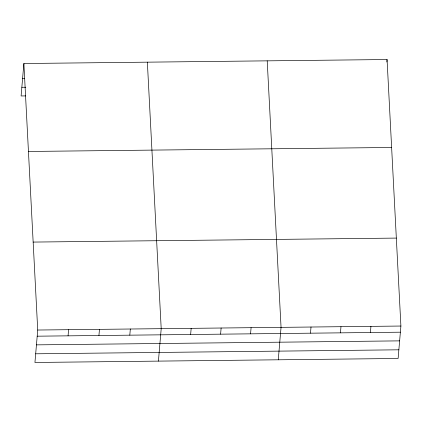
<?xml version="1.0" encoding="UTF-8"?>
<svg xmlns="http://www.w3.org/2000/svg" width="422" height="422" viewBox="0 0 422 422"><rect width="100%" height="100%" fill="white"/><g stroke="black" fill="none" stroke-linecap="round" stroke-linejoin="round"><path stroke-width="0.63" d="M23.88 63.522L37.722 330.03L34.942 362.472L398.12 358.478L400.9 326.037L387.058 59.528L23.88 63.522L21.1 95.963L25.7 95.91M68.063 335.849L68.591 329.693M98.933 335.506L99.46 329.35M129.802 335.168L130.329 329.012M158.419 361.116L161.204 328.675L147.362 62.161M190.638 334.498L191.166 328.342M220.6 334.171L221.128 328.015M250.562 333.839L251.09 327.683M278.272 359.797L281.052 327.356L267.21 60.842M310.486 333.18L311.014 327.024M340.448 332.852L340.976 326.697M386.847 61.987L387.058 59.528M370.411 332.525L370.938 326.37M22.609 78.35L24.581 78.328M21.844 87.285L25.784 87.243M28.448 151.466L391.627 147.473M33.153 242.08L396.332 238.087M37.722 330.03L400.9 326.037M37.194 336.186L400.373 332.193M36.45 344.864L399.629 340.87M35.685 353.8L398.864 349.806"/></g></svg>
